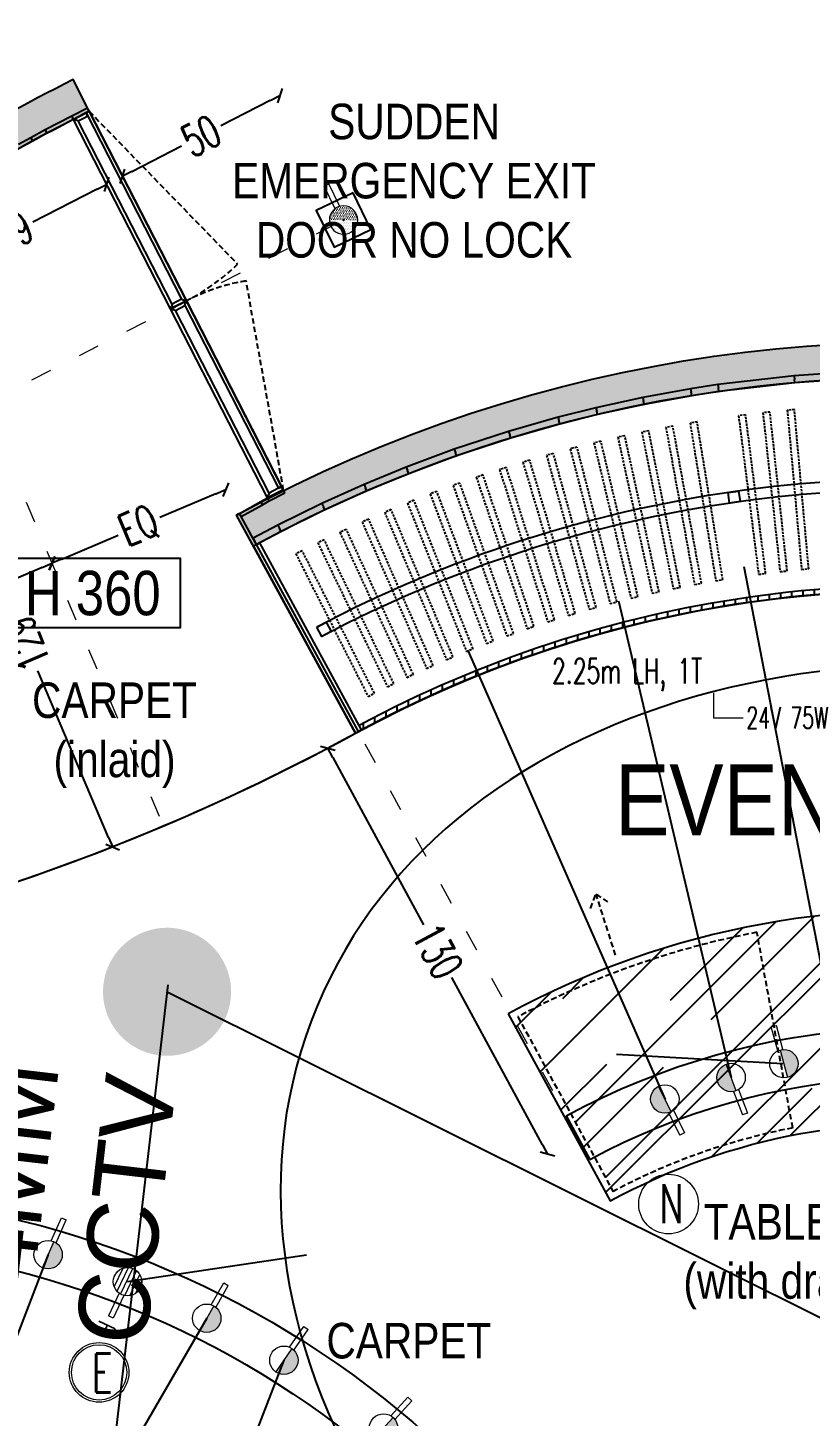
# Model space of a CAD drawing. Header units: millimetres. Extents: x 1734 to 22014, y 983 to 3953.
# Drawn here: x 3678.4 to 3898.7, y 2669.5 to 3060.6 of the extents above; entities that cross this region are included whole.
import ezdxf
from ezdxf.enums import TextEntityAlignment as Align

# ---------------------------------------------------------------- set-up
doc = ezdxf.new("R2010")
doc.units = ezdxf.units.MM
for name, pattern in [('ACAD_ISO03W100', [30, 12, -18]), ('DASH', [0.35, 0.25, -0.1]), ('HIDDEN', [0.375, 0.25, -0.125]), ('HIDDEN1', [0.375, 0.25, -0.125]), ('HIDDEN2', [4.7624999999999975, 3.174999999999998, -1.587499999999999]), ('PUNTO2', [0.125, 0, -0.125])]:
    doc.linetypes.add(name, pattern=pattern)
for name, color, linetype in [('CLNG_projection', 1, 'Continuous'), ('FLOO_areas', 6, 'Continuous'), ('LAY_frames', 3, 'Continuous'), ('LAY_furn freestanding', 1, 'Continuous'), ('LAY_furn prod', 8, 'Continuous'), ('LAY_furn wall', 1, 'Continuous'), ('LAY_new wall', 6, 'Continuous'), ('LAY_new wall hatch', 8, 'Continuous'), ('LAY_projections', 1, 'HIDDEN'), ('LAY_text', 3, 'Continuous'), ('LD_beam', 240, 'Continuous'), ('LD_light integrated', 240, 'Continuous'), ('LD_pointing', 30, 'Continuous'), ('LD_quote', 242, 'Continuous'), ('MATERIALS_pareti sudden', 141, 'Continuous'), ('MATERIALS_transparent glass', 133, 'Continuous'), ('Materials_xorel', 52, 'Continuous'), ('SURVEY_proiections', 8, 'Continuous'), ('SURVEY_window', 2, 'Continuous')]:
    doc.layers.add(name, color=color, linetype=linetype)
doc.layers.add('LD_light', color=240, linetype='Continuous', lineweight=5)
doc.layers.add('LD_text', color=7, linetype='Continuous', lineweight=9)
doc.styles.add('Detail 1-50', font='Arial Narrow.ttf', dxfattribs={"height": 0.125})
doc.styles.add('SIMPLEX', font='SIMPLEX.SHX', dxfattribs={"width": 0.65})
doc.styles.get("Standard").update_dxf_attribs({"font": 'Arial.ttf'})
doc.dimstyles.new('Illuminazione 1_100', dxfattribs={"dimtxt": 9, "dimasz": 3, "dimexe": 0.05, "dimexo": 0.05, "dimgap": 1.5, "dimtad": 0, "dimdec": 0, "dimlfac": -1, "dimzin": 0, "dimdsep": 46, "dimtxsty": 'SIMPLEX', "dimblk": 'LINEET2S', "dimcen": 0, "dimdle": 0.1000000014901161, "dimse1": 1, "dimse2": 1, "dimclrd": 7, "dimclrt": 256, "dimadec": 0, "dimazin": 0, "dimtfac": 1, "dimtdec": 0, "dimtix": 1, "dimtmove": 2, "dimatfit": 3, "dimldrblk": 'OBLIQUE', "dimfxl": 1, "dimtolj": 1, "dimarcsym": 0})

# ---------------------------------------------------------------- blocks, each defined once
blk = doc.blocks.new('altezza contr')
blk.add_lwpolyline([(-0.4130415485427374, 0.3268832380827007), (0.4130415485427374, 0.3268832380827007), (0.4130415485427374, 0), (-0.4130415485427374, 0)], close=True)
blk.add_attdef('ALTEZZA', text='', height=0.2).set_placement((0, 0.1634416190413504), align=Align.MIDDLE_CENTER)
blk = doc.blocks.new('farettosingolo11.5x11.5')
at = {"layer": 'LD_beam'}
blk.add_lwpolyline([(-5.75, 5.75), (5.75, 5.75), (5.75, -5.75), (-5.75, -5.75)], close=True, dxfattribs=at)
blk.add_point((0, 0), dxfattribs=at)
blk = doc.blocks.new('pureopalplan')
at = {"layer": 'LD_light'}
h = blk.add_hatch(dxfattribs=at)
h.set_pattern_fill('DOTS', color=256, scale=8.062499999999915)
h.set_pattern_definition([(0, (0, 0), (0.2519531249999973, 0.5039062499999947), [0, -0.5039062499999947])])
h.paths.add_polyline_path([(4.299999999999954, 0, 1), (-4.299999999999954, 0, 1)])
for p, q in [((4.223737791997336, 0.8062499999987267), (11.80825933779306, 0.8062499999987267)), ((11.80825933779306, -0.8062500000012278), (11.80825933779306, 0.8062499999987267)), ((4.223737791997336, -0.8062500000012278), (11.80825933779306, -0.8062500000012278))]:
    blk.add_line(p, q, dxfattribs=at)
blk.add_circle((0, 0), 4.299999999999954, dxfattribs=at)
blk = doc.blocks.new('LINEET2S')
blk.add_line((-1, 0), (0, 0))
at = {"color": 5}
blk.add_line((0.5, 0.5), (-0.5, -0.5), dxfattribs=at)
blk = doc.blocks.new('*D321')
at = {"layer": 'DEFPOINTS', "color": 0, "transparency": 16777216}
for p in [(3666.216327011348, 2954.579692911425), (3651.979171779308, 2948.548853148787), (3716.530259095976, 2835.802326969633)]:
    blk.add_point(p, dxfattribs=at)
at = {"layer": 'LD_quote', "color": 7, "lineweight": -2, "transparency": 16777216}
for p, q in [((3653.149314048473, 2945.786468839912), (3674.732351530675, 2894.834848981479)), ((3701.122961594774, 2832.53387151587), (3681.226641124531, 2879.503616067224))]:
    blk.add_line(p, q, dxfattribs=at)
at = {"layer": 'LD_quote', "color": 7, "lineweight": -2, "transparency": 16777216, "xscale": 3, "yscale": 3, "zscale": 3}
for p, rotation in [((3651.979171779309, 2948.548853148787), 112.9574502340025), ((3702.293103863937, 2829.771487206995), 292.9574502340025)]:
    blk.add_blockref('LINEET2S', p, dxfattribs=dict(at, rotation=rotation))
at = {"layer": 'LD_quote', "transparency": 16777216, "insert": (3677.926970813282, 2887.146982787297), "char_height": 9, "attachment_point": 5, "rotation": 112.95745023400247, "style": 'SIMPLEX'}
blk.add_mtext('\\A1;129', dxfattribs=at)
blk = doc.blocks.new('_Oblique')
at = {"color": 0, "linetype": 'ByBlock', "lineweight": -2}
blk.add_line((-0.5, -0.5), (0.5, 0.5), dxfattribs=at)
blk = doc.blocks.new('*D322')
at = {"layer": 'DEFPOINTS', "color": 0, "transparency": 16777216}
for p in [(3700.563982673775, 3016.488253694628), (3718.552088490737, 2981.441753971245), (3666.216327011347, 2954.579692911424)]:
    blk.add_point(p, dxfattribs=at)
at = {"layer": 'LD_quote', "color": 7, "lineweight": -2, "transparency": 16777216}
for p, q in [((3697.895011033974, 3015.118366697122), (3679.819833587819, 3005.841029241797)), ((3650.897192834186, 2990.996079632317), (3668.972370280342, 3000.273417087642))]:
    blk.add_line(p, q, dxfattribs=at)
at = {"layer": 'LD_quote', "color": 7, "lineweight": -2, "transparency": 16777216, "xscale": 3, "yscale": 3, "zscale": 3}
for p, rotation in [((3700.563982673774, 3016.48825369463), 27.16979597859064), ((3648.228221194386, 2989.626192634809), 207.1697959785906)]:
    blk.add_blockref('LINEET2S', p, dxfattribs=dict(at, rotation=rotation))
at = {"layer": 'LD_quote', "transparency": 16777216, "insert": (3674.396101934081, 3003.057223164718), "char_height": 9, "attachment_point": 5, "rotation": 27.169795978590656, "style": 'SIMPLEX'}
blk.add_mtext('\\A1;59', dxfattribs=at)
blk = doc.blocks.new('*D323')
at = {"layer": 'DEFPOINTS', "color": 0, "transparency": 16777216}
for p in [(3749.322873766162, 3041.49007294528), (3767.295719776771, 3006.435750808705), (3723.007231815749, 2983.728417571311)]:
    blk.add_point(p, dxfattribs=at)
at = {"layer": 'LD_quote', "color": 7, "lineweight": -2, "transparency": 16777216}
for p, q in [((3746.653306065587, 3040.121347884489), (3732.727516934709, 3032.981399131513)), ((3707.703953505718, 3020.151464768677), (3721.629742636595, 3027.291413521654))]:
    blk.add_line(p, q, dxfattribs=at)
at = {"layer": 'LD_quote', "color": 7, "lineweight": -2, "transparency": 16777216, "xscale": 3, "yscale": 3, "zscale": 3}
for p, rotation in [((3749.322873766163, 3041.49007294528), 27.14485504826553), ((3705.034385805141, 3018.782739707886), 207.1448550482656)]:
    blk.add_blockref('LINEET2S', p, dxfattribs=dict(at, rotation=rotation))
at = {"layer": 'LD_quote', "transparency": 16777216, "insert": (3727.178629785652, 3030.136406326584), "char_height": 9, "attachment_point": 5, "rotation": 27.144855048265544, "style": 'SIMPLEX'}
blk.add_mtext('\\A1;50', dxfattribs=at)
blk = doc.blocks.new('*D324')
at = {"layer": 'DEFPOINTS', "color": 0, "transparency": 16777216}
for p in [(3737.126637306683, 2923.419151919034), (3685.20318244226, 2909.747671322338), (3688.205580853766, 2902.66910791515)]:
    blk.add_point(p, dxfattribs=at)
at = {"layer": 'LD_quote', "color": 7, "lineweight": -2, "transparency": 16777216}
for p, q in [((3731.362405393923, 2929.326273602808), (3715.532606858882, 2922.612006986533)), ((3687.965015943514, 2910.919113045751), (3703.794814478554, 2917.633379662026))]:
    blk.add_line(p, q, dxfattribs=at)
at = {"layer": 'LD_quote', "color": 7, "lineweight": -2, "transparency": 16777216, "xscale": 3, "yscale": 3, "zscale": 3}
for p, rotation in [((3734.124238895176, 2930.497715326222), 22.98440545024863), ((3685.20318244226, 2909.747671322338), 202.9844054502487)]:
    blk.add_blockref('LINEET2S', p, dxfattribs=dict(at, rotation=rotation))
at = {"layer": 'LD_quote', "transparency": 16777216, "insert": (3709.663710668719, 2920.122693324279), "char_height": 9, "attachment_point": 5, "rotation": 22.98440545024867, "style": 'SIMPLEX'}
blk.add_mtext('\\A1;EQ', dxfattribs=at)
blk = doc.blocks.new('*D325')
at = {"layer": 'DEFPOINTS', "color": 0, "transparency": 16777216}
for p in [(3688.195829668195, 2902.692127784393), (3636.282136817052, 2888.997631911069), (3639.274773215278, 2881.942083780508)]:
    blk.add_point(p, dxfattribs=at)
at = {"layer": 'LD_quote', "color": 7, "lineweight": -2, "transparency": 16777216}
for p, q in [((3682.441359768715, 2908.576234191541), (3666.611561233674, 2901.861967575265)), ((3639.043970318306, 2890.169073634483), (3654.873768853346, 2896.883340250758))]:
    blk.add_line(p, q, dxfattribs=at)
at = {"layer": 'LD_quote', "color": 7, "lineweight": -2, "transparency": 16777216, "xscale": 3, "yscale": 3, "zscale": 3}
for p, rotation in [((3685.203193269969, 2909.747675914954), 22.98440545024951), ((3636.282136817052, 2888.997631911069), 202.9844054502496)]:
    blk.add_blockref('LINEET2S', p, dxfattribs=dict(at, rotation=rotation))
at = {"layer": 'LD_quote', "transparency": 16777216, "insert": (3660.74266504351, 2899.372653913012), "char_height": 9, "attachment_point": 5, "rotation": 22.984405450249533, "style": 'SIMPLEX'}
blk.add_mtext('\\A1;EQ', dxfattribs=at)
blk = doc.blocks.new('*D340')
at = {"layer": 'DEFPOINTS', "color": 0, "transparency": 16777216}
for p in [(3771.493470669775, 2862.34896327409), (3833.328953668155, 2747.996993276378), (3824.704488220203, 2743.333339588666)]:
    blk.add_point(p, dxfattribs=at)
at = {"layer": 'LD_beam', "color": 7, "lineweight": -2, "transparency": 16777216}
for p, q in [((3764.295977906401, 2855.046417971046), (3789.760645218097, 2807.954768787922)), ((3823.277515535625, 2745.972231203998), (3797.812848223929, 2793.063880387122))]:
    blk.add_line(p, q, dxfattribs=at)
at = {"layer": 'LD_beam', "color": 7, "lineweight": -2, "transparency": 16777216, "xscale": 3, "yscale": 3, "zscale": 3}
for p, rotation in [((3762.869005221823, 2857.685309586378), 118.4021724295325), ((3824.704488220203, 2743.333339588666), 298.4021724295325)]:
    blk.add_blockref('LINEET2S', p, dxfattribs=dict(at, rotation=rotation))
at = {"layer": 'LD_beam', "transparency": 16777216, "insert": (3793.786746721013, 2800.509324587522), "char_height": 9, "attachment_point": 5, "rotation": 298.4021724295325, "style": 'SIMPLEX'}
blk.add_mtext('\\A1;130', dxfattribs=at)
blk = doc.blocks.new('purefasciostrettoplan')
at = {"layer": 'LD_light'}
blk.add_hatch(color=256, dxfattribs=at).paths.add_polyline_path([(-4.300000000000005, -3.20375193e-08, 1), (4.300000000000005, 0)])
for p, q in [((4.300000000000181, 0), (-4.300000001001535, -3.20375193e-08)), ((4.22373778999281, 0.8062499999999772), (11.80825933678989, 0.8062499999999772)), ((11.80825933678989, 0.8062499999999772), (11.80825933779124, -0.806250000000091)), ((4.223737790994163, -0.806250000000091), (11.80825933779124, -0.806250000000091))]:
    blk.add_line(p, q, dxfattribs=at)
blk.add_circle((0, 0), 4.300000000000005, dxfattribs=at)
blk = doc.blocks.new('A$C2ABF7FAD')
at = {"layer": 'LD_light', "ltscale": 0.5}
h = blk.add_hatch(dxfattribs=at)
h.set_pattern_fill('LINE', color=70, scale=10, angle=450.0000000140827, style=0)
h.set_pattern_definition([(90.00000001408272, (4318.243481400244, -3313.514310298712), (-1.25, -3.072372e-10), [])])
h.paths.add_polyline_path([(-9.2636473701e-06, 4.00000228616409, 1), (7.999990736352628, 4.00000228616409, 1)])
at = {"layer": 'LD_light', "color": 70}
for p, q in [((3.249990748467098, 7.929060644635682), (3.24999073809522, 14.9844295558014)), ((3.24999073809522, 14.9844295558014), (4.749990734606398, 14.98442957318912)), ((4.749990744981914, 7.929060662023402), (4.749990734606398, 14.98442957318912))]:
    blk.add_line(p, q, dxfattribs=at)
blk.add_circle((3.999990736352629, 4.00000228616409), 3.999999999999999, dxfattribs=at)
at = {"layer": 'LD_light', "color": 70, "insert": (3.999990736352629, 18.20237662298677), "char_height": 5.075721127553122, "width": 7.492213639557688, "attachment_point": 5, "rotation": 90.00000001434313, "style": 'SIMPLEX'}
blk.add_mtext('F', dxfattribs=at)
blk = doc.blocks.new('24v75w')
at = {"layer": 'LD_light', "color": 7}
for p, q in [((0, -7.154871090875531), (0, 0)), ((8.246694318742811, -7.154871090875531), (0, -7.154871090875531))]:
    blk.add_line(p, q, dxfattribs=at)
at = {"layer": 'LD_light', "color": 7, "linetype": 'Continuous', "lineweight": 0, "insert": (9.169808406062657, -10.074464767893), "char_height": 6, "width": 128.0659965766446, "attachment_point": 7, "style": 'SIMPLEX'}
blk.add_mtext('24V 75W', dxfattribs=at)
blk = doc.blocks.new('e')
at = {"layer": 'LD_light', "color": 150}
for radius in [8.399999999999638, 7.783396100192478]:
    blk.add_circle((0, 0), radius, dxfattribs=at)
at = {"layer": 'LD_light', "color": 150, "style": 'SIMPLEX', "width": 0.65}
blk.add_text('E', height=11.00743271275656, dxfattribs=at).set_placement((-2.022786638670368, -5.699930047117959))
blk = doc.blocks.new('n')
at = {"layer": 'LD_light'}
blk.add_circle((0, 0), 8.4, dxfattribs=at)
at = {"layer": 'LD_light', "style": 'SIMPLEX', "width": 0.65}
blk.add_text('N', height=11.00743271275656, dxfattribs=at).set_placement((-2.548315764128347, -5.407151251711184))

msp = doc.modelspace()

# ---------------------------------------------------------------- hatches: boundary and pattern name
h = msp.add_hatch(color=3)
h.dxf.hatch_style = 1
h.paths.add_polyline_path([(3715.512356373963, 2771.163693965967, 1), (3719.70116039331, 2806.982827557925, 1)])
at = {"layer": 'LAY_new wall hatch'}
h = msp.add_hatch(color=144, dxfattribs=at)
h.dxf.hatch_style = 1
edge = h.paths.add_edge_path()
edge.add_line((3695.685919909778, 3037.05859542867), (3691.209350844158, 3046.00064940976))
edge.add_arc((3920.830829093938, 2586.809560717925), 513.4028430069378, 116.5676398504316, 121.6324771271451)
edge.add_line((3651.567154407159, 3023.936032922228), (3656.773598171116, 3015.447373740703))
edge.add_arc((3933.215179207057, 2564.123753439664), 529.2569866967158, 116.6678932397055, 121.48801067223249, ccw=False)
edge.add_line((3695.674952484624, 3037.079986780491), (3695.685919909778, 3037.05859542867))
h = msp.add_hatch(color=144, dxfattribs=at)
h.dxf.hatch_style = 1
edge = h.paths.add_edge_path()
edge.add_arc((3928.467511322051, 2572.071788411982), 390.0000000000006, 317.5745539302927, 478.5768138355834)
edge.add_line((3741.916268103563, 2914.560669477685), (3737.132902892827, 2923.342435658858))
edge.add_arc((3928.467511322071, 2572.071788411989), 400.0000000000071, -42.42544606971052, 118.5768138355871, ccw=False)
edge.add_line((4223.729830596014, 2302.219675548336), (4216.348272614156, 2308.965978369941))
at = {"layer": 'LD_light integrated'}
h = msp.add_hatch(dxfattribs=at)
h.set_pattern_fill('ANSI31', color=256, angle=45)
h.set_pattern_definition([(90, (5522.329066710074, 16571.0968364814), (-3.175, 9.992007221626409e-16), [])])
edge = h.paths.add_edge_path()
edge.add_line((3772.371647287891, 2862.827299795163), (3771.661676432748, 2864.148608553936))
edge.add_arc((3928.597560673039, 2572.07921315391), 331.562065821193, 77.98835287362402, 118.25020354662371, ccw=False)
edge.add_line((3997.599116278801, 2896.381832347161), (3997.282458891117, 2894.91563723776))
edge.add_arc((3928.597571443737, 2572.078920446796), 330.0623569449085, 77.98916269029375, 118.250181143492)
at = {"layer": 'MATERIALS_transparent glass'}
h = msp.add_hatch(dxfattribs=at)
h.set_pattern_fill('AR-RROOF', color=144, angle=-60.02541393546893, style=0)
h.set_pattern_definition([(45, (2030.919326100524, 1353.377865495483), (21.55261469056598, 57.47363917484257), [380.9999999999999, -50.79999999999998, 127, -25.39999999999999]), (45, (2045.826551261496, 1386.245602898596), (-41.84799352418225, 5.926969039905645), [76.19999999999997, -8.381999999999996, 152.3999999999999, -19.04999999999999]), (45, (2024.633146815777, 1377.624557022371), (81.36112045688657, 105.4282068613519), [203.1999999999999, -35.55999999999999, 101.6, -25.39999999999999])])
edge = h.paths.add_edge_path()
edge.add_arc((3928.467511322058, 2572.071788411984), 239.9999999999997, 82.15690010698412, 118.5768138355519)
edge.add_line((3813.66674626464, 2782.834176760172), (3842.366937529019, 2730.143579673138))
edge.add_arc((3928.467511322058, 2572.071788411984), 180, 82.15690010698398, 118.57681383554359, ccw=False)
edge.add_line((3953.030456979493, 2750.387973040945), (3961.218105531971, 2809.826701250599))

# ---------------------------------------------------------------- linework, layer by layer
at = {"color": 3}
for p, q in [((3717.830441770178, 2790.986013201026), (3648.039792774174, 2194.195003568932)), ((3717.434596785303, 2789.159158899436), (4244.975688866972, 2525.94832850216))]:
    msp.add_line(p, q, dxfattribs=at)
at = {"color": 144, "linetype": 'HIDDEN2', "ltscale": 0.2}
for points in [[(3898.258171809419, 2908.217063265288), (3894.230259874399, 2953.036433245735), (3892.238287875269, 2952.857414937514), (3896.266199810292, 2908.038044957065)], [(3874.080865172593, 2905.160879678282), (3866.829312352671, 2949.572758513792), (3864.855451071093, 2949.250467277349), (3872.107003891018, 2904.838588441839)], [(3886.141924946143, 2906.907262545068), (3880.498513429357, 2951.551992429486), (3878.514303212269, 2951.30117413985), (3884.157714729063, 2906.656444255434)], [(3892.19413592224, 2907.616855783114), (3887.357685868934, 2952.356198099271), (3885.369270654883, 2952.141244763568), (3890.205720708185, 2907.401902447411)], [(3856.12712734161, 2901.727849854139), (3846.481742810887, 2945.681991379768), (3844.528225409744, 2945.253307622845), (3854.173609940477, 2901.299166097217)], [(3862.0907185506, 2902.980191722279), (3853.240479514403, 2947.101312163658), (3851.27954082812, 2946.707968206492), (3860.12977986431, 2902.586847765115)], [(3868.075948211044, 2904.124659360275), (3860.023739796241, 2948.398375486719), (3858.056019079511, 2948.040499557172), (3866.108227494315, 2903.766783430728)], [(3844.272628975501, 2898.901211485616), (3833.046644662634, 2942.478467895438), (3831.109877711086, 2941.979535259311), (3842.335862023952, 2898.402278849489)], [(3850.187118680398, 2900.368042012085), (3839.749732994842, 2944.140875825436), (3837.80427371425, 2943.676992017188), (3848.241659399806, 2899.904158203835)], [(3832.527909845179, 2895.648429825502), (3819.735962981598, 2938.791982013978), (3817.818471773226, 2938.22345104226), (3830.610418636803, 2895.079898853785)], [(3838.38558631645, 2897.327836453028), (3826.374662982376, 2940.695309525175), (3824.44721973472, 2940.161490710327), (3836.458143068805, 2896.794017638183)], [(3820.908283545195, 2891.973746080329), (3806.567053174946, 2934.627340436115), (3804.671337870244, 2933.989952419659), (3819.012568240491, 2891.336358063875)], [(3826.701509130424, 2893.863539079907), (3813.13270883821, 2936.769105835638), (3811.225794760172, 2936.166048044873), (3824.79459505239, 2893.260481289143)], [(3809.42890056521, 2887.881951562367), (3793.557085797624, 2929.98997331576), (3791.685618164138, 2929.284559326089), (3807.557432931724, 2887.176537572697)], [(3815.150121647603, 2889.979666888376), (3800.041136357675, 2932.367384018569), (3798.157237818556, 2931.695873561238), (3813.26622310848, 2889.308156431049)], [(3803.746485383064, 2885.681283945393), (3787.11701525786, 2927.495883349853), (3785.258588617668, 2926.756795788732), (3801.888058742865, 2884.942196384272)], [(3792.505469203414, 2880.973994786305), (3774.37719692093, 2922.160955636216), (3772.546665327605, 2921.355254645885), (3790.674937610085, 2880.168293795969)], [(3798.104728535738, 2883.378381442398), (3780.723024164228, 2924.88592717979), (3778.878244353673, 2924.113406985502), (3796.259948725186, 2882.605861248107)], [(3786.950532712322, 2878.468907793295), (3768.081602231021, 2919.321857044141), (3766.265915597651, 2918.483237911638), (3785.134846078949, 2877.630288660791)], [(3781.441729939699, 2875.863937107274), (3761.838292422053, 2916.369556933318), (3760.038042651999, 2915.498293043645), (3779.641480169652, 2874.992673217601)], [(3775.980856723472, 2873.159931933654), (3755.649302776994, 2913.305017736551), (3753.865076741316, 2912.401393116706), (3774.196630687791, 2872.256307313809)]]:
    msp.add_lwpolyline(points, close=True, dxfattribs=at)
at = {"layer": 'CLNG_projection', "color": 144}
msp.add_lwpolyline([(3660.100336886855, 2815.113397236106, 0.04929985948216783), (3770.616459367975, 2861.8700723908)], format="xyb", dxfattribs=at)
at = {"layer": 'FLOO_areas', "color": 144}
for centre, radius, start, end in [((3928.467511322062, 2572.071788411992), 330, 17.20478041419135, 118.5768138354803), ((3478.831181513382, 3397.557809442132), 610, 287.0986156960514, 298.5768138354803)]:
    msp.add_arc(centre, radius, start, end, dxfattribs=at)
at = {"layer": 'LAY_frames', "color": 144, "linetype": 'HIDDEN2', "ltscale": 0.5}
for points in [[(3695.674947741209, 3037.079996032282), (3737.456456674143, 2994.019795982729)], [(3750.423060472098, 2930.296806544829), (3739.847415659842, 2989.356361688985)]]:
    msp.add_lwpolyline(points, dxfattribs=at)
for centre, radius, start, end in [((3695.685919910095, 3037.058595428831), 59.97596184572118, 292.3622698512622, 314.1432466497298), ((3750.319300533189, 2930.488080170354), 59.78246680716519, 100.0866370404907, 121.9371160553006)]:
    msp.add_arc(centre, radius, start, end, dxfattribs=at)
at = {"layer": 'LAY_furn freestanding', "color": 144}
for points in [[(3660.100336886855, 2815.113397236109, 0.04929985948216783), (3770.616459367975, 2861.870072390804)], [(3813.666746264644, 2782.83417676017), (3842.366937529016, 2730.143579673136, -0.1602631692858276), (3953.03045697949, 2750.387973040943), (3961.218105531967, 2809.826701250596, 0.1602631692858824), (3813.666746264644, 2782.834176760169, 3.421331371614796)]]:
    msp.add_lwpolyline(points, format="xyb", dxfattribs=at)
at = {"layer": 'LAY_furn freestanding', "color": 144, "linetype": 'HIDDEN2', "ltscale": 0.5}
for points in [[(3836.862975521854, 2812.528557596911), (3838.389352900012, 2816.552021383632), (3841.566149808565, 2814.402108482088)], [(3843.889829168067, 2799.391663733528), (3838.389352900012, 2816.55202138363)]]:
    msp.add_lwpolyline(points, dxfattribs=at)
msp.add_lwpolyline([(3883.673533219957, 2805.818445127727, 0.07539657810416685), (3816.38379224862, 2782.027116800346), (3843.171874327094, 2732.846955367651, -0.07409646855701037), (3893.751207684141, 2750.730060713377)], format="xyb", close=True, dxfattribs=at)
at = {"layer": 'LAY_furn freestanding', "color": 144, "extrusion": (0, 0, -1)}
msp.add_ellipse((3977.976263203313, 2697.676824255187), major_axis=(219.8015598339427, -83.14008837237161), ratio=0.7446687319969264, dxfattribs=at)
at = {"layer": 'LAY_furn prod', "color": 144}
for points in [[(3875.540051860939, 2929.682702321152), (3878.51045405968, 2930.103072131793), (3878.930823870312, 2927.132669933048), (3875.960421671571, 2926.712300122409)], [(3759.778884983727, 2891.800419197669), (3762.432234616797, 2893.200324810441), (3763.832140229566, 2890.546975177362), (3761.178790596492, 2889.147069564594)]]:
    msp.add_lwpolyline(points, close=True, dxfattribs=at)
for radius, start, end in [(361.5, 78.54502416927218, 117.8192641974975), (358.4999999999999, 78.54818727582827, 117.8161010907722)]:
    msp.add_arc((3928.467511322058, 2572.071788411985), radius, start, end, dxfattribs=at)
at = {"layer": 'LAY_furn wall', "color": 144}
for points in [[(3741.916268103567, 2914.560669477689), (3770.616459368004, 2861.870072390686, -0.1798803777006121)], [(3770.616495633847, 2861.870092141578, -0.8465793634240266), (4172.058924723064, 2349.44379529949), (4216.348272614156, 2308.965978369941), (4318.308516450441, 2560.936676356409), (4258.332977199923, 2562.649770518802, -0.1798803777013964)]]:
    msp.add_lwpolyline(points, format="xyb", dxfattribs=at)
msp.add_arc((3928.467511322148, 2572.071788412054), 389.9999999998853, 17.55202968856261, 118.5768242659766, dxfattribs=at)
at = {"layer": 'LAY_new wall', "color": 6}
for p, q in [((3691.225654151309, 3034.798815076927), (3693.450303317967, 3035.93940092871)), ((3718.599714594086, 2981.407235077131), (3691.225654151309, 3034.798815076927)), ((3695.6749524846255, 3037.079986780492), (3693.450303317967, 3035.93940092871)), ((3723.0490129274026, 2983.6884067806964), (3695.6749524846255, 3037.079986780492)), ((3718.599714594086, 2981.407235077131), (3720.8243637607443, 2982.547820928914)), ((3718.599714594093, 2981.407235077138), (3720.8244608053, 2982.547631629096)), ((3745.87000219987, 2928.206908466786), (3718.599714594093, 2981.407235077138)), ((3723.0490129274026, 2983.6884067806964), (3720.8243637607443, 2982.547820928914)), ((3723.049207016508, 2983.688028181054), (3720.8244608053, 2982.547631629096)), ((3750.319494622285, 2930.487701570702), (3723.049207016508, 2983.688028181054)), ((3745.87000219987, 2928.206908466786), (3748.0947484110775, 2929.347305018744)), ((3750.319494622285, 2930.487701570702), (3748.0947484110775, 2929.347305018744))]:
    msp.add_line(p, q, dxfattribs=at)
at = {"layer": 'LAY_new wall', "color": 144}
for points in [[(3695.685919909778, 3037.05859542867), (3691.209350844158, 3046.00064940976, 0.02210312006210694), (3651.567154407159, 3023.936032922228), (3656.773598171116, 3015.447373740703, -0.02103483144539534), (3695.674952484624, 3037.079986780491)], [(4216.348272614156, 2308.965978369941, 0.8465794171280088), (3741.916268103563, 2914.560669477685), (3737.132902892827, 2923.342435658858, -0.8465794171280598), (4223.729830596014, 2302.219675548336)]]:
    msp.add_lwpolyline(points, format="xyb", close=True, dxfattribs=at)
at = {"layer": 'LAY_projections', "color": 144, "linetype": 'HIDDEN1', "ltscale": 0.3}
msp.add_lwpolyline([(3660.100336886855, 2815.113397236108, 0.04929985948216783), (3770.616459367975, 2861.870072390802)], format="xyb", dxfattribs=at)
at = {"layer": 'LD_beam'}
msp.add_line((3829.999350737471, 2754.154407045486), (3836.658556598835, 2741.839579507271), dxfattribs=at)
for points in [[(3103.684159819375, 2844.846248930508, 0.1796014898901429), (3554.535277795771, 2733.944673311022, -0.09846312216451626), (3677.020881759036, 2724.483126759071, -0.1635686114274277), (3820.786980154273, 2632.741272952288, -0.3935723853110216), (3788.454169615063, 2285.099578778802, -0.03504583535313545), (3760.065200932473, 2263.153614280543, -0.07069992422868218), (3631.422942523535, 2201.509779061661, -0.03571513153377004), (3561.773736494746, 2184.842811221438, -0.03571513153377004)], [(3095.818404918504, 2833.264802568357, 0.1796149183137328), (3556.166090292892, 2720.039937393114, -0.09866643415745323), (3673.441319920079, 2710.946803142629, -0.163626812413934), (3809.794133212148, 2624.070576674703, -0.3933940696627031), (3779.13730210729, 2295.549266804892, -0.03504583535313456), (3752.299139267379, 2274.802145785156, -0.07069992422868206), (3627.209559286017, 2214.860711676793, -0.03571513153376941), (3559.495114547561, 2198.656133849313, -0.03571513153376941)], [(3829.999350737471, 2754.154407045486, -0.2226484476338416), (4005.362516440266, 2764.259696612015, -0.5240085129591884), (4081.265197798013, 2432.42453257631, -0.5240085129591884)], [(3836.658556598835, 2741.839579507271, -0.2226484476338412), (4000.161974507024, 2751.261451976658, -0.5240085129591886), (4070.931087403755, 2441.869433971205, -0.5240085129591886)]]:
    msp.add_lwpolyline(points, format="xyb", dxfattribs=at)
at = {"layer": 'LD_light integrated'}
msp.add_lwpolyline([(3772.371647287891, 2862.827299795163), (3771.661676432752, 2864.148608553936, -0.1775052806164561), (3997.599116278801, 2896.381832347161), (3997.282458891121, 2894.915637237759, 0.1775015349612759), (3772.371647287906, 2862.827299795134)], format="xyb", dxfattribs=at)
at = {"layer": 'LD_pointing'}
for p, q in [((3879.989595547959, 2908.87905488915), (3906.68500483199, 2771.13774027052)), ((3844.712832195703, 2899.184503291604), (3876.415359013521, 2764.924906834627)), ((3802.334457749032, 2885.206689597662), (3857.836971995235, 2758.694640861389)), ((3891.009993634732, 2768.741011168402), (3844.17653693469, 2771.431764213654)), ((3684.110246983924, 2715.050457617333), (3644.458703885019, 2611.828626009892)), ((3706.463692303932, 2707.427812611215), (3756.877769783692, 2715.012032337117)), ((3728.78037043754, 2697.126147948899), (3671.303825300736, 2597.990571504269)), ((3750.494436937974, 2685.294601469001), (3707.113097871323, 2572.957851141455))]:
    msp.add_line(p, q, dxfattribs=at)
at = {"layer": 'LD_text', "color": 9, "linetype": 'ACAD_ISO03W100', "ltscale": 0.5}
for p, q in [((3666.216327011347, 2954.579692911425), (3767.295719776776, 3006.435750808701)), ((3666.216327011349, 2954.579692911423), (3716.530259095924, 2835.802326969755)), ((3833.328953668153, 2747.996993276377), (3771.490837880954, 2862.345817017099))]:
    msp.add_line(p, q, dxfattribs=at)
at = {"layer": 'MATERIALS_pareti sudden', "color": 1}
for p, q in [((3690.7663342270203, 3035.687092753489), (3683.3101847906255, 3031.798762936289)), ((3691.225654151753, 3034.79881507716), (3683.778966385304, 3030.915419454705)), ((3695.218718143911, 3037.969846447163), (3690.7663342270203, 3035.687092753489)), ((3690.7663342270203, 3035.687092753489), (3690.9959941893867, 3035.2429539153245)), ((3691.225654151753, 3034.79881507716), (3690.9959941893867, 3035.2429539153245)), ((3695.674952484624, 3037.0799867805), (3691.225654151753, 3034.79881507716)), ((3691.225654151291, 3034.798815076921), (3694.785092821159, 3036.623752441424)), ((3718.599714670898, 2981.407234927319), (3691.225654151291, 3034.798815076921)), ((3691.225654151291, 3034.798815076921), (3691.8987011549793, 3034.582002413946)), ((3692.5717481586676, 3034.3651897509712), (3695.2413271618725, 3035.733892774761)), ((3694.785092817181, 3036.623752439374), (3695.2300226505095, 3036.851869609737)), ((3694.785092817181, 3036.623752439374), (3721.702918935373, 2984.1220320766806)), ((3694.785092821159, 3036.623752441424), (3695.013209991516, 3036.1788226080926)), ((3695.2413271618725, 3035.733892774761), (3695.013209991516, 3036.1788226080926)), ((3695.218718143911, 3037.969846447163), (3695.4468353142674, 3037.5249166138315)), ((3695.674952483838, 3037.0799867801), (3695.2300226505095, 3036.851869609737)), ((3695.674952484624, 3037.0799867805), (3695.4468353142674, 3037.5249166138315)), ((3695.674952483838, 3037.0799867801), (3723.0490129274, 2983.688406780701)), ((3683.3101847906255, 3031.798762936289), (3679.2509333945995, 3029.6069390010275)), ((3683.778966385304, 3030.915419454705), (3679.729624544409, 3028.728946259766)), ((3683.3101847906255, 3031.798762936289), (3683.5445755879646, 3031.357091195497)), ((3683.778966385304, 3030.915419454705), (3683.5445755879646, 3031.357091195497)), ((3692.5717481586676, 3034.3651897509712), (3691.8987011549793, 3034.582002413946)), ((3719.0333399814854, 2982.753328964659), (3692.5717481586676, 3034.3651897509712)), ((3679.2509333945995, 3029.6069390010275), (3675.7433697366287, 3027.6760698123253)), ((3679.729624544409, 3028.728946259766), (3676.229619069803, 3026.80223775489)), ((3679.2509333945995, 3029.6069390010275), (3679.4902789695043, 3029.1679426303967)), ((3679.729624544409, 3028.728946259766), (3679.4902789695043, 3029.1679426303967)), ((3721.702918935373, 2984.1220320766806), (3719.0333399814854, 2982.753328964659)), ((3721.702918935373, 2984.1220320766806), (3722.3759659313864, 2983.9052194286905)), ((3723.0490129274, 2983.688406780701), (3722.3759659313864, 2983.9052194286905)), ((3718.599714594093, 2981.407235077133), (3723.049012927404, 2983.688406780693)), ((3723.0490129274, 2983.688406780701), (3718.599714670898, 2981.407234927319)), ((3718.599714670898, 2981.407234927319), (3718.8165273261916, 2982.080281945989)), ((3745.874528825305, 2928.20922928438), (3718.599714594093, 2981.407235077133)), ((3718.599714594093, 2981.407235077133), (3719.272761597781, 2981.190422414157)), ((3719.0333399814854, 2982.753328964659), (3718.8165273261916, 2982.080281945989)), ((3719.9458086014693, 2980.973609751182), (3719.272761597781, 2981.190422414157)), ((3719.9458086014693, 2980.973609751182), (3722.6153105917333, 2982.342273290149)), ((3746.3081541512556, 2929.5553232917564), (3719.9458086014693, 2980.973609751182)), ((3722.6153105917333, 2982.342273290149), (3722.8321617595684, 2983.015340035421)), ((3722.6153105917333, 2982.342273290149), (3748.9731670476817, 2930.921782504395)), ((3723.049012927404, 2983.688406780693), (3722.8321617595684, 2983.015340035421)), ((3723.049012927404, 2983.688406780693), (3749.863066192473, 2931.377939837012)), ((3745.870001553198, 2928.206909728358), (3750.319300533189, 2930.488080170356)), ((3750.319300533185, 2930.48808017035), (3745.874528825305, 2928.20922928438)), ((3746.3081541512556, 2929.5553232917564), (3746.0913414882802, 2928.882276288068)), ((3749.863066192472, 2931.377939837013), (3746.3081541512556, 2929.5553232917564)), ((3746.344708564477, 2927.3265210615687), (3750.7755346216, 2929.5982203743365)), ((3748.9731670476817, 2930.921782504395), (3749.4181166200774, 2931.149861170704)), ((3749.863066192473, 2931.377939837012), (3749.4181166200774, 2931.149861170704)), ((3749.863066192472, 2931.377939837013), (3750.091183362829, 2930.9330100036814)), ((3750.319300533185, 2930.48808017035), (3750.091183362829, 2930.9330100036814)), ((3750.319300533189, 2930.488080170356), (3750.5474175773943, 2930.0431502723463)), ((3750.7755346216, 2929.5982203743365), (3750.5474175773943, 2930.0431502723463)), ((3738.011704332792, 2923.819689022736), (3743.983310466258, 2927.138476812454)), ((3738.4974847033845, 2922.945608115985), (3744.4725939902355, 2926.2663428229007)), ((3743.983310466258, 2927.138476812454), (3745.870001553198, 2928.206909728358)), ((3743.983310466258, 2927.138476812454), (3744.227952228247, 2926.702409817677)), ((3744.4725939902355, 2926.2663428229007), (3744.227952228247, 2926.702409817677)), ((3744.4725939902355, 2926.2663428229007), (3746.344708564477, 2927.3265210615687)), ((3745.870001553198, 2928.206909728358), (3746.1073550588376, 2927.7667153949633)), ((3745.874528825305, 2928.20922928438), (3746.0913414882802, 2928.882276288068)), ((3746.344708564477, 2927.3265210615687), (3746.1073550588376, 2927.7667153949633)), ((3737.132902892823, 2923.342435658854), (3737.5719912018817, 2923.5816039193905)), ((3770.616459367942, 2861.87007239065), (3737.132902892823, 2923.342435658854)), ((3738.0110795109404, 2923.820772179927), (3737.5719912018817, 2923.5816039193905)), ((3771.494635986059, 2862.3484089117233), (3738.0110795109404, 2923.820772179927)), ((3738.011704332792, 2923.819689022736), (3738.254594518088, 2923.3826485693608)), ((3738.4974847033845, 2922.945608115985), (3738.254594518088, 2923.3826485693608)), ((3770.616459367942, 2861.87007239065), (3771.0555476770005, 2862.1092406511866)), ((3771.494635986059, 2862.3484089117233), (3771.0555476770005, 2862.1092406511866))]:
    msp.add_line(p, q, dxfattribs=at)
at = {"layer": 'Materials_xorel', "color": 1}
for p, q in [((3894.1497077051154, 2962.5672252664153), (3872.6953393499493, 2960.084262000852)), ((3894.333960826574, 2960.575199890666), (3872.962527960914, 2958.101834939556)), ((3908.542717006469, 2963.5654821086505), (3894.1497077051154, 2962.5672252664153)), ((3894.1497077051154, 2962.5672252664153), (3894.241834265845, 2961.571212578541)), ((3894.333960826574, 2960.575199890666), (3894.241834265845, 2961.571212578541)), ((3908.641327036108, 2961.56751677965), (3894.333960826574, 2960.575199890666)), ((3864.9858108258604, 2958.8976013608317), (3851.5231028169487, 2956.446337319973)), ((3865.31713561033, 2956.925046222632), (3851.915498454538, 2954.484901845521)), ((3872.6953393499493, 2960.084262000852), (3864.9858108258604, 2958.8976013608317)), ((3864.9858108258604, 2958.8976013608317), (3865.151473218095, 2957.911323791732)), ((3865.31713561033, 2956.925046222632), (3865.151473218095, 2957.911323791732)), ((3872.962527960914, 2958.101834939556), (3865.31713561033, 2956.925046222632)), ((3872.6953393499493, 2960.084262000852), (3872.8289336554317, 2959.093048470204)), ((3872.962527960914, 2958.101834939556), (3872.8289336554317, 2959.093048470204)), ((3838.3345533991273, 2953.5691524729414), (3827.691646740191, 2950.896850417353)), ((3851.5231028169487, 2956.446337319973), (3838.3345533991273, 2953.5691524729414)), ((3838.3345533991273, 2953.5691524729414), (3838.562945504198, 2952.595458170189)), ((3838.791337609269, 2951.621763867436), (3838.562945504198, 2952.595458170189)), ((3851.915498454538, 2954.484901845521), (3838.791337609269, 2951.621763867436)), ((3851.5231028169487, 2956.446337319973), (3851.7193006357434, 2955.465619582747)), ((3851.915498454538, 2954.484901845521), (3851.7193006357434, 2955.465619582747)), ((3827.691646740191, 2950.896850417353), (3813.778629645878, 2946.919435230184)), ((3828.210177530062, 2948.964965613321), (3814.365902982099, 2945.007202356858)), ((3827.691646740191, 2950.896850417353), (3827.9509121351266, 2949.930908015337)), ((3828.210177530062, 2948.964965613321), (3827.9509121351266, 2949.930908015337)), ((3838.791337609269, 2951.621763867436), (3828.210177530062, 2948.964965613321)), ((3813.778629645878, 2946.919435230184), (3798.456067842509, 2941.8843375930937)), ((3814.365902982099, 2945.007202356858), (3799.117473657428, 2939.996465154604)), ((3813.778629645878, 2946.919435230184), (3814.0722663139886, 2945.963318793521)), ((3814.365902982099, 2945.007202356858), (3814.0722663139886, 2945.963318793521)), ((3798.456067842509, 2941.8843375930937), (3784.9357534517826, 2936.849625683757)), ((3798.456067842509, 2941.8843375930937), (3798.7867707499686, 2940.9404013738485)), ((3799.117473657428, 2939.996465154604), (3798.7867707499686, 2940.9404013738485)), ((3799.117473657428, 2939.996465154604), (3785.666276705651, 2934.987491285298)), ((3784.9357534517826, 2936.849625683757), (3773.076748701071, 2931.957776243815)), ((3785.666276705651, 2934.987491285298), (3773.869913364579, 2930.12148147955)), ((3784.9357534517826, 2936.849625683757), (3785.301015078717, 2935.9185584845272)), ((3785.666276705651, 2934.987491285298), (3785.301015078717, 2935.9185584845272)), ((3773.076748701071, 2931.957776243815), (3761.1935503919503, 2926.590691070586)), ((3773.869913364579, 2930.12148147955), (3762.048043130933, 2924.782095331114)), ((3773.076748701071, 2931.957776243815), (3773.473331032825, 2931.039628861682)), ((3773.869913364579, 2930.12148147955), (3773.473331032825, 2931.039628861682)), ((3761.1935503919503, 2926.590691070586), (3748.7827198828986, 2920.4645726045314)), ((3761.1935503919503, 2926.590691070586), (3761.620796761442, 2925.68639320085)), ((3762.048043130933, 2924.782095331114), (3761.620796761442, 2925.68639320085)), ((3762.048043130933, 2924.782095331114), (3749.693930027897, 2918.683973182315)), ((3748.7827198828986, 2920.4645726045314), (3741.863053570157, 2916.7961326517934)), ((3749.693930027897, 2918.683973182315), (3742.799843552137, 2915.029094301994)), ((3748.7827198828986, 2920.4645726045314), (3749.2383249553977, 2919.5742728934233)), ((3749.693930027897, 2918.683973182315), (3749.2383249553977, 2919.5742728934233)), ((3741.863053570157, 2916.7961326517934), (3742.331448561147, 2915.912613476894)), ((3742.799843552137, 2915.029094301994), (3742.331448561147, 2915.912613476894)), ((3742.79984355202, 2915.029094301931), (3743.2389318610785, 2915.2682625624675)), ((3771.494635986055, 2862.348408911723), (3742.79984355202, 2915.029094301931)), ((3743.678020170137, 2915.507430823004), (3743.2389318610785, 2915.2682625624675)), ((3772.3728126041724, 2862.826745432796), (3743.678020170137, 2915.507430823004)), ((3772.3728126041724, 2862.826745432796), (3771.9337242951137, 2862.5875771722594)), ((3771.494635986055, 2862.348408911723), (3771.9337242951137, 2862.5875771722594))]:
    msp.add_line(p, q, dxfattribs=at)
at = {"layer": 'SURVEY_proiections', "color": 144, "linetype": 'DASH'}
msp.add_lwpolyline([(4512.56136997525, 1032.667156971493, 0.01641728512103077), (4609.502662207586, 2943.229507537124, 0.0646110650992368), (2608.916155865241, 3746.913604447674, 0.0071075090955457), (2376.457822321296, 3803.348738563946)], format="xyb", dxfattribs=at)
at = {"layer": 'SURVEY_window', "color": 144}
msp.add_lwpolyline([(2330.052457056172, 3616.56283426337, -0.06793179091565742), (4407.604071670692, 2833.942840076243, -0.01470641588341894), (4320.09843912322, 1134.203648562926), (4317.592297058498, 1134.300558881415, 0.01469753776655548), (4405.071013918325, 2832.471571886984, 0.06814370098383657), (2329.518819259338, 3614.120348648604, 1.157019953537566)], format="xyb", dxfattribs=at)
at = {"layer": 'SURVEY_window', "color": 144, "linetype": 'HIDDEN1', "ltscale": 0.3}
for radius, start in [(8174.476119507714, 61.56708729832259), (8164.476119507715, 61.60994715289323)]:
    msp.add_arc((512.9623462601267, -4355.960103191676), radius, start, 77.16036684802049, dxfattribs=at)

# ---------------------------------------------------------------- block references
at = {"layer": 'LAY_text', "color": 144}
ref = msp.add_blockref('altezza contr', (3696.557301193025, 2891.572961704083), dxfattribs=dict(at, xscale=60.00000000000433, yscale=60.00000000000433, zscale=60.00000000000433))
ref.add_attrib('ALTEZZA', 'H 360', dxfattribs={"layer": '0', "height": 12.5, "style": 'Detail 1-50'}).set_placement((3696.700889193475, 2901.379458847508), align=Align.MIDDLE_CENTER)
at = {"layer": 'LD_beam', "xscale": -1, "rotation": 25.8151724577674}
msp.add_blockref('farettosingolo11.5x11.5', (3767.295719776772, 3006.435750808705), dxfattribs=at)
at = {"layer": 'LD_light'}
for name, p, xscale, yscale, zscale, rotation in [('pureopalplan', (3767.295719776772, 3006.435750808702), -0.9302325581395446, 0.9302325581395452, 0.9302325581395451, 296.029211778301), ('purefasciostrettoplan', (3891.277035529809, 2768.809774287774), 0.9302325581395434, 0.9302325581395434, 0.9302325581395434, 105.0254367434296), ('purefasciostrettoplan', (3876.415359027622, 2764.924906839473), 0.9302325581395435, 0.9302325581395435, 0.9302325581395435, 290.7550146947232), ('purefasciostrettoplan', (3857.75191947394, 2758.865344800067), 0.9302325581395432, 0.9302325581395432, 0.9302325581395432, 296.4845926460168), ('purefasciostrettoplan', (3684.110246970471, 2715.050457623756), 0.9302325581395445, 0.9302325581395445, 0.9302325581395445, 66.2735807688044), ('purefasciostrettoplan', (3728.780370424804, 2697.126147956653), 0.9302325581395443, 0.9302325581395443, 0.9302325581395443, 60.44203267079689), ('purefasciostrettoplan', (3750.494436937974, 2685.294601469001), 0.9302325581395442, 0.9302325581395442, 0.9302325581395442, 55.65051659663016), ('purefasciostrettoplan', (3778.560519294857, 2666.223769855056), 0.9302325581395445, 0.9302325581395445, 0.9302325581395445, 47.66204698955791)]:
    msp.add_blockref(name, p, dxfattribs=dict(at, xscale=xscale, yscale=yscale, zscale=zscale, rotation=rotation))
at = {"layer": 'LD_light', "rotation": 154.6196138907146}
msp.add_blockref('A$C2ABF7FAD', (3711.792116707249, 2709.327243462383), dxfattribs=at)
at = {"layer": 'LD_light integrated', "extrusion": (7.092428565952919e-09, 7.292485412528892e-09, 1), "rotation": 0.02541393537362336}
msp.add_blockref('24v75w', (3871.543321777557, 2873.308916917387, 3.097163703147864e-05), dxfattribs=at)
at = {"layer": 'LD_quote', "linetype": 'PUNTO2', "rotation": 0.02541393537362653}
for name, p in [('n', (3858.792761213917, 2729.292864597604)), ('e', (3698.468551479851, 2681.874480417873))]:
    msp.add_blockref(name, p, dxfattribs=at)

# ---------------------------------------------------------------- texts
at = {"insert": (3720.628399712371, 2764.290552917694), "char_height": 20, "attachment_point": 9, "rotation": 83.32994415290526}
msp.add_mtext_dynamic_manual_height_columns('4MM CCTV', width=123.5661436287628, gutter_width=12.5, heights=[0], dxfattribs=at)
at = {"layer": 'LAY_text', "color": 144, "attachment_point": 2, "style": 'Detail 1-50'}
for s, insert, char_height, width in [('\\PSUDDEN\\PEMERGENCY EXIT DOOR NO LOCK', (3787.149455223407, 3055.870880246363), 10, 136.6664084660606), ('CARPET\\P(inlaid)', (3702.823982424386, 2876.193378993014), 10, 131.2020389772588), ('{\\C4;EVENING}', (3895.290033976638, 2853.124190996912), 20, 191.4278836491846), ('TABLE H80\\P(with drawers)', (3898.92649073857, 2729.292327753687), 10, 80.26512028149634), ('CARPET', (3785.698055120771, 2695.803624859382), 10, 131.2020389772588)]:
    msp.add_mtext(s, dxfattribs=dict(at, insert=insert, char_height=char_height, width=width))
at = {"layer": 'LD_light integrated', "linetype": 'Continuous', "lineweight": 0, "extrusion": (8.73611925144372e-09, 5.650252121216105e-09, 1), "insert": (3825.968511554154, 2873.769286376182), "char_height": 7, "width": 128.0659965766446, "attachment_point": 7, "text_direction": (0.9999999016286629, 0.0004435568337322615, -8.738624600000668e-09), "style": 'SIMPLEX'}
msp.add_mtext('\\pt35;2.25m LH, 1T', dxfattribs=at)

# ---------------------------------------------------------------- dimensions: what is measured, and where the dimension line sits
at = {"layer": 'LD_beam'}
dim = msp.add_aligned_dim(p1=(3771.493470669775, 2862.34896327409), p2=(3833.328953668155, 2747.996993276378), distance=-9.804645326671649, dimstyle='Illuminazione 1_100', dxfattribs=at)
dim.commit()
dim.dimension.update_dxf_attribs({"geometry": '*D340', "text_midpoint": (3793.786746721013, 2800.509324587522)})
at = {"layer": 'LD_quote'}
for p1, p2, distance, picture, middle in [((3723.007231815751, 2983.728417571312), (3767.295719776772, 3006.435750808705), 39.393256963291, '*D323', (3727.178629785652, 3030.136406326583)), ((3666.216327011349, 2954.579692911426), (3718.552088490738, 2981.441753971246), 39.39326203481082, '*D322', (3674.396101934081, 3003.057223164717))]:
    dim = msp.add_aligned_dim(p1=p1, p2=p2, distance=distance, dimstyle='Illuminazione 1_100', dxfattribs=at)
    dim.commit()
    dim.dimension.update_dxf_attribs({"geometry": picture, "text_midpoint": middle})
dim = msp.add_linear_dim(base=(3651.979171779308, 2948.548853148787), p1=(3716.530259095976, 2835.802326969633), p2=(3666.216327011349, 2954.579692911426), angle=112.95745023400198, dimstyle='Illuminazione 1_100', dxfattribs=at)
dim.commit()
dim.dimension.update_dxf_attribs({"geometry": '*D321', "text_midpoint": (3677.926970813283, 2887.146982787297), "dimtype": 161})
for p1, p2, distance, picture, middle in [((3737.126637306683, 2923.419151919034), (3688.205580853766, 2902.66910791515), -7.68898277608916, '*D324', (3709.663710668719, 2920.122693324279)), ((3688.195829668195, 2902.692127784393), (3639.274773215278, 2881.942083780508), -7.6639827788594905, '*D325', (3660.74266504351, 2899.372653913012))]:
    dim = msp.add_aligned_dim(p1=p1, p2=p2, distance=distance, text='EQ', dimstyle='Illuminazione 1_100', dxfattribs=at)
    dim.commit()
    dim.dimension.update_dxf_attribs({"geometry": picture, "text_midpoint": middle})

doc.saveas('drawing.dxf')
